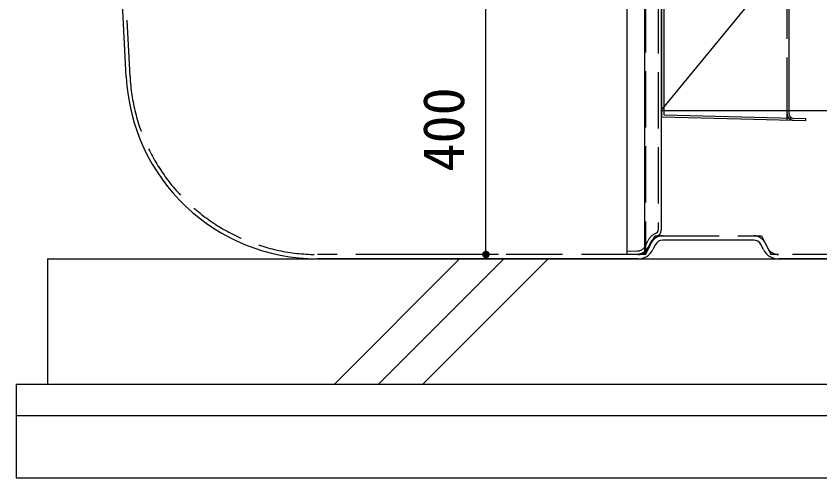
# Model space of a CAD drawing. Units: millimetres, scale not verified. Extents: x -8910 to 8910, y -6308 to 6308.
# Drawn here: x -6124 to -4840, y -4093 to -3355 of the extents above; entities that cross this region are included whole.
import ezdxf
from ezdxf.enums import TextEntityAlignment as Align

# ---------------------------------------------------------------- set-up
doc = ezdxf.new("R2010")
doc.units = ezdxf.units.MM
doc.header["$LTSCALE"] = 30
doc.linetypes.add('DASHED3', pattern=[4, 3, -1])
doc.linetypes.add('DOUBLE_CHAIN2', pattern=[12.8, 9, -1, 0.6, -0.6, 0.6, -1])
for name, color, linetype, lineweight in [('0-0_09', 3, 'Continuous', 25), ('0-2_空気管', 3, 'Continuous', 25), ('0-3_製作', 5, 'Continuous', 25), ('0-4_機器', 2, 'Continuous', 25), ('0-A_寸法', 92, 'Continuous', 25), ('0-D_A-6_SUNPO', 4, 'Continuous', 25)]:
    doc.layers.add(name, color=color, linetype=linetype, lineweight=lineweight)
doc.styles.add('ＭＳ ゴシック', font='')
doc.styles.get('ＭＳ ゴシック').set_extended_font_data('MS Gothic')

msp = doc.modelspace()

# ---------------------------------------------------------------- linework, layer by layer
at = {"layer": '0-0_09'}
for p, q in [((-5092.85, -3516.16), (-5092.85, -2116.14)), ((-4889.85, -2110.9), (-4889.85, -3511.66)), ((-5092.85, -3516.16), (-4862.85, -3522.18))]:
    msp.add_line(p, q, dxfattribs=at)
at = {"layer": '0-0_09', "linetype": 'DASHED3'}
msp.add_line((-4892.85, -3511.66), (-4892.85, -2110.9), dxfattribs=at)
at = {"layer": '0-0_09', "linetype": 'DOUBLE_CHAIN2'}
msp.add_line((-4892.85, -3521.4), (-4892.85, -3511.66), dxfattribs=at)
at = {"layer": '0-0_09'}
msp.add_lwpolyline([(-5089.85, -2116.14), (-5089.85, -3513.24), (-4862.85, -3519.18)], dxfattribs=at)
at = {"layer": '0-0_09', "linetype": 'DASHED3'}
msp.add_arc((-4882.85, -3511.66), 10, 180, 268.5, dxfattribs=at)
at = {"layer": '0-0_09'}
msp.add_arc((-4882.85, -3511.66), 7, 180, 268.5, dxfattribs=at)
at = {"layer": '0-2_空気管'}
for p, q in [((-5148.85, -1993.96), (-5148.85, -3736.16)), ((-5093.85, -2005.14), (-5093.85, -3697.57)), ((-5119.82, -3731.32), (-5119.82, -2286.4)), ((-5947.94, -3452.41), (-5978.93, -2861.08)), ((-4862.85, -3522.18), (-4862.85, -3519.18)), ((-5110.3, -3716.35), (-5114.45, -3724.66)), ((-5103.11, -3720.58), (-5107.06, -3728.47)), ((-4946.21, -3713.4), (-5091.49, -3713.4)), ((-4930.64, -3728.47), (-4934.58, -3720.58)), ((-5131.21, -3743.4), (-5642.36, -3743.4)), ((-5131.82, -3735.71), (-5148.85, -3736.16)), ((-4554.44, -3743.4), (-4906.49, -3743.4))]:
    msp.add_line(p, q, dxfattribs=at)
at = {"layer": '0-2_空気管', "linetype": 'DASHED3'}
for p, q in [((-5098.85, -2005.14), (-5098.85, -3697.57)), ((-5118.85, -2843.4), (-5118.85, -3732.12)), ((-5093.85, -2843.4), (-5093.85, -3464.08)), ((-5941.95, -3452.1), (-5972.94, -2860.76)), ((-5091.49, -3706.4), (-4943.44, -3706.4)), ((-5118.93, -3722.43), (-5114.77, -3714.12)), ((-5113.32, -3725.34), (-5109.38, -3717.46)), ((-4928.32, -3717.46), (-4924.37, -3725.34)), ((-5148.85, -3731.16), (-5131.95, -3730.72)), ((-5131.21, -3736.4), (-5642.36, -3736.4)), ((-4554.44, -3736.4), (-4906.49, -3736.4))]:
    msp.add_line(p, q, dxfattribs=at)
at = {"layer": '0-2_空気管', "linetype": 'DOUBLE_CHAIN2'}
for p, q in [((-5109.38, -3717.46), (-5103.85, -3706.4)), ((-5103.85, -3706.4), (-5091.49, -3706.4)), ((-4943.44, -3706.4), (-4933.85, -3706.4)), ((-4933.85, -3706.4), (-4928.32, -3717.46)), ((-5118.85, -3736.4), (-5113.32, -3725.34)), ((-4924.37, -3725.34), (-4918.85, -3736.4)), ((-5131.82, -3735.71), (-5119.82, -3735.4)), ((-5118.85, -3736.4), (-5131.21, -3736.4)), ((-4906.49, -3736.4), (-4918.85, -3736.4))]:
    msp.add_line(p, q, dxfattribs=at)
msp.add_lwpolyline([(-5114.45, -3724.66), (-5119.82, -3735.4), (-5119.82, -3731.32)], dxfattribs=at)
at = {"layer": '0-2_空気管', "linetype": 'DASHED3'}
for centre, radius, start, end in [((-5642.36, -3436.4), 300, 183, 270), ((-5092.41, -3725.3), 25, 112.405, 153.435), ((-5091.49, -3726.4), 20, 90, 153.435), ((-5103.85, -3697.57), 5, 292.405, 0), ((-4946.21, -3726.4), 20, 26.565, 90), ((-5132.34, -3715.72), 15, 271.5, 333.435), ((-5131.21, -3716.4), 20, 270, 333.435), ((-4906.49, -3716.4), 20, 206.565, 270)]:
    msp.add_arc(centre, radius, start, end, dxfattribs=at)
at = {"layer": '0-2_空気管'}
for centre, radius, start, end in [((-5642.3, -3437.4), 306, 182.809, 270), ((-5092.41, -3725.3), 20, 112.405, 153.435), ((-5103.85, -3697.57), 10, 292.405, 0), ((-5091.49, -3726.4), 13, 90, 153.435), ((-4946.21, -3726.4), 13, 26.565, 90), ((-5132.34, -3715.72), 20, 271.5, 333.435), ((-5131.21, -3716.4), 27, 270, 333.435), ((-4906.49, -3716.4), 27, 206.565, 270)]:
    msp.add_arc(centre, radius, start, end, dxfattribs=at)
at = {"layer": '0-3_製作', "color": 3}
for q in [(-4363.85, -2616.4), (-4363.85, -3506.4)]:
    msp.add_line((-5093.85, -3506.4), q, dxfattribs=at)
at = {"layer": '0-4_機器'}
for p, q in [((-6073.85, -3743.4), (-6073.85, -3943.4)), ((-5615.7, -3943.4), (-5415.7, -3743.4)), ((-5544.99, -3943.4), (-5344.99, -3743.4)), ((-5474.28, -3943.4), (-5274.28, -3743.4)), ((-6123.85, -3943.4), (-3223.85, -3943.4)), ((-6123.85, -3943.4), (-6123.85, -4093.4)), ((-6123.85, -3993.4), (-3223.85, -3993.4)), ((-6123.85, -4093.4), (-3223.85, -4093.4))]:
    msp.add_line(p, q, dxfattribs=at)
msp.add_lwpolyline([(-6073.85, -3743.4), (-3273.85, -3743.4), (-3273.85, -3943.4)], dxfattribs=at)
at = {"layer": '0-A_寸法', "color": 3}
msp.add_line((-5353.68, -3736.4), (-5507.86, -3736.4), dxfattribs=at)
at = {"layer": '0-A_寸法'}
for points in [[(-5379.39, -3734.54), (-5373.68, -3736.4), (-5379.57, -3735.27)], [(-5379.11, -3733.84), (-5373.68, -3736.4), (-5379.39, -3734.54)], [(-5378.75, -3733.18), (-5373.68, -3736.4), (-5379.11, -3733.84)], [(-5378.3, -3732.57), (-5373.68, -3736.4), (-5378.75, -3733.18)], [(-5377.79, -3732.02), (-5373.68, -3736.4), (-5378.3, -3732.57)], [(-5377.21, -3731.54), (-5373.68, -3736.4), (-5377.79, -3732.02)], [(-5376.57, -3731.14), (-5373.68, -3736.4), (-5377.21, -3731.54)], [(-5376.57, -3731.14), (-5373.68, -3730.4), (-5373.68, -3736.4)], [(-5375.89, -3730.82), (-5373.68, -3730.4), (-5376.57, -3731.14)], [(-5375.17, -3730.59), (-5373.68, -3730.4), (-5375.89, -3730.82)], [(-5374.43, -3730.45), (-5373.68, -3730.4), (-5375.17, -3730.59)], [(-5373.68, -3730.4), (-5367.68, -3736.4), (-5373.68, -3736.4)], [(-5373.3, -3730.41), (-5367.68, -3736.4), (-5373.68, -3730.4)], [(-5372.56, -3730.5), (-5367.68, -3736.4), (-5373.3, -3730.41)], [(-5371.83, -3730.69), (-5367.68, -3736.4), (-5372.56, -3730.5)], [(-5371.13, -3730.97), (-5367.68, -3736.4), (-5371.83, -3730.69)], [(-5371.13, -3730.97), (-5367.73, -3735.65), (-5367.68, -3736.4)], [(-5370.47, -3731.33), (-5367.73, -3735.65), (-5371.13, -3730.97)], [(-5370.47, -3731.33), (-5367.87, -3734.91), (-5367.73, -3735.65)], [(-5369.86, -3731.77), (-5367.87, -3734.91), (-5370.47, -3731.33)], [(-5369.86, -3731.77), (-5368.1, -3734.19), (-5367.87, -3734.91)], [(-5369.31, -3732.29), (-5368.1, -3734.19), (-5369.86, -3731.77)], [(-5369.31, -3732.29), (-5368.42, -3733.51), (-5368.1, -3734.19)], [(-5368.83, -3732.87), (-5368.42, -3733.51), (-5369.31, -3732.29)], [(-5379.67, -3736.02), (-5373.68, -3736.4), (-5379.68, -3736.4)], [(-5379.68, -3736.4), (-5376.24, -3741.83), (-5379.63, -3737.15)], [(-5379.68, -3736.4), (-5375.54, -3742.1), (-5376.24, -3741.83)], [(-5373.68, -3736.4), (-5375.54, -3742.1), (-5379.68, -3736.4)], [(-5379.57, -3735.27), (-5373.68, -3736.4), (-5379.67, -3736.02)], [(-5379.63, -3737.15), (-5376.9, -3741.46), (-5379.49, -3737.89)], [(-5379.63, -3737.15), (-5376.24, -3741.83), (-5376.9, -3741.46)], [(-5379.49, -3737.89), (-5377.51, -3741.02), (-5379.26, -3738.61)], [(-5379.49, -3737.89), (-5376.9, -3741.46), (-5377.51, -3741.02)], [(-5379.26, -3738.61), (-5378.05, -3740.51), (-5378.94, -3739.29)], [(-5379.26, -3738.61), (-5377.51, -3741.02), (-5378.05, -3740.51)], [(-5378.94, -3739.29), (-5378.05, -3740.51), (-5378.54, -3739.92)], [(-5373.68, -3736.4), (-5374.81, -3742.29), (-5375.54, -3742.1)], [(-5373.68, -3736.4), (-5374.06, -3742.39), (-5374.81, -3742.29)], [(-5373.68, -3736.4), (-5373.68, -3742.4), (-5374.06, -3742.39)], [(-5373.68, -3736.4), (-5372.93, -3742.35), (-5373.68, -3742.4)], [(-5373.68, -3736.4), (-5372.19, -3742.21), (-5372.93, -3742.35)], [(-5373.68, -3736.4), (-5371.47, -3741.98), (-5372.19, -3742.21)], [(-5373.68, -3736.4), (-5370.79, -3741.66), (-5371.47, -3741.98)], [(-5373.68, -3736.4), (-5370.15, -3741.25), (-5370.79, -3741.66)], [(-5367.68, -3736.4), (-5370.15, -3741.25), (-5373.68, -3736.4)], [(-5367.68, -3736.4), (-5369.57, -3740.77), (-5370.15, -3741.25)], [(-5367.68, -3736.4), (-5369.06, -3740.22), (-5369.57, -3740.77)], [(-5367.68, -3736.4), (-5368.62, -3739.61), (-5369.06, -3740.22)], [(-5367.68, -3736.4), (-5368.25, -3738.95), (-5368.62, -3739.61)], [(-5367.68, -3736.4), (-5367.97, -3738.25), (-5368.25, -3738.95)], [(-5367.68, -3736.4), (-5367.79, -3737.52), (-5367.97, -3738.25)], [(-5367.68, -3736.4), (-5367.69, -3736.77), (-5367.79, -3737.52)]]:
    msp.add_solid(points, dxfattribs=at)
at = {"layer": '0-D_A-6_SUNPO'}
msp.add_line((-5373.68, -3736.4), (-5373.68, -3336.4), dxfattribs=at)

# ---------------------------------------------------------------- texts
at = {"layer": '0-A_寸法', "color": 4, "style": 'ＭＳ ゴシック'}
msp.add_text('400', height=65.98, rotation=90, dxfattribs=at).set_placement((-5388.68, -3603.9), align=Align.BOTTOM_LEFT)

doc.saveas('drawing.dxf')
